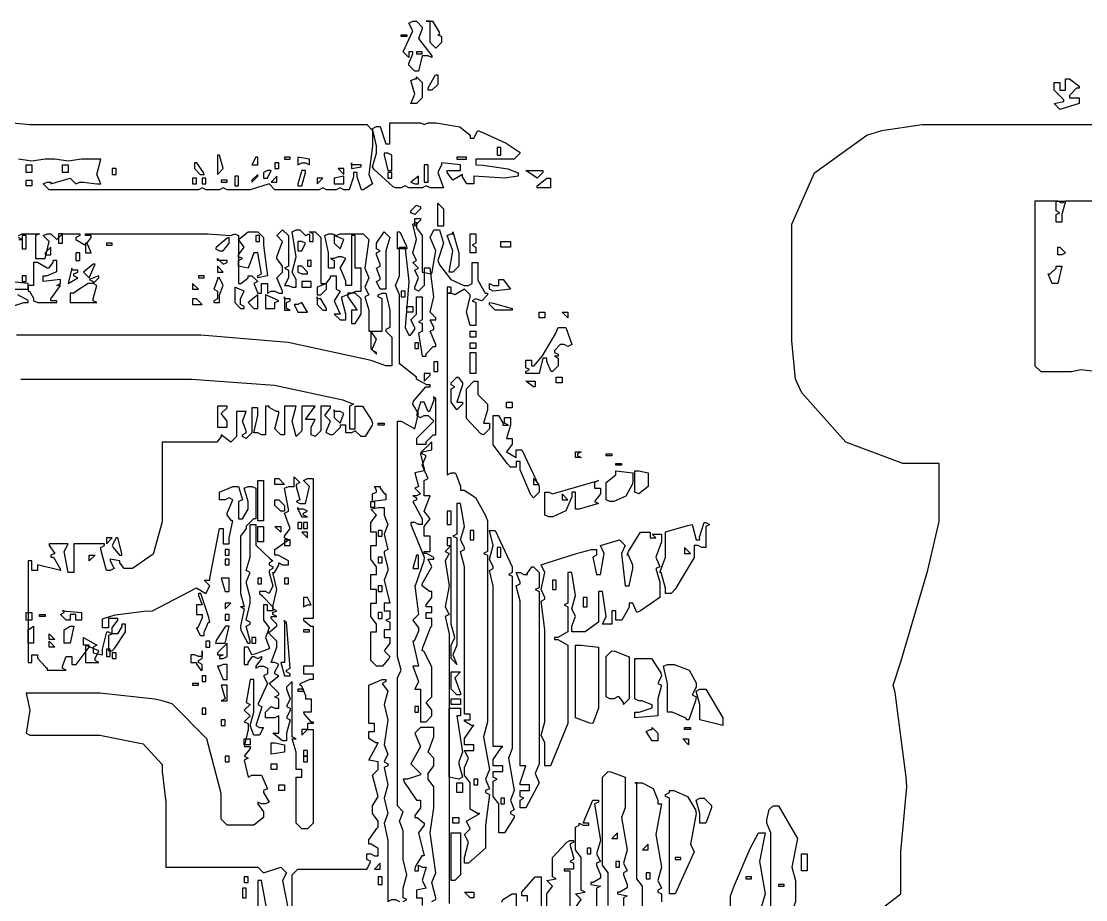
# Model space of a CAD drawing. Extents: x 97 to 264, y 28 to 329.
# Drawn here: x 221.63 to 241.25, y 194.24 to 210.43 of the extents above; entities that cross this region are included whole.
import ezdxf

# ---------------------------------------------------------------- set-up
doc = ezdxf.new("R2010")
doc.units = 0
doc.header["$MEASUREMENT"] = 0

msp = doc.modelspace()

# ---------------------------------------------------------------- linework, layer by layer
at = {"color": 32}
for points in [[(228.917, 210.432), (229.023, 210.326), (229.023, 210.292), (228.953, 210.115), (229.199, 209.797), (229.199, 209.762), (229.129, 209.797), (229.023, 209.797), (228.953, 209.514), (228.883, 209.514), (228.776, 209.62), (228.776, 209.656), (228.847, 209.833), (228.847, 209.867), (228.776, 209.867), (228.776, 209.762), (228.67, 209.867), (228.847, 210.256), (228.776, 210.396), (228.847, 210.432), (228.917, 210.432)], [(229.093, 210.432), (229.165, 210.432), (229.209, 210.432), (229.332, 210.229), (229.342, 210.185), (229.306, 210.185), (229.376, 210.149), (229.376, 210.043), (229.27, 209.939), (229.165, 210.043), (229.165, 210.432), (229.093, 210.432)], [(228.636, 210.185), (228.74, 210.185), (228.74, 210.149), (228.636, 210.149), (228.636, 210.185)], [(228.917, 209.833), (229.023, 209.833), (229.023, 209.867), (228.917, 209.867), (228.917, 209.833)], [(228.917, 209.41), (229.023, 209.303), (229.023, 209.021), (228.917, 208.915), (228.812, 208.915), (228.883, 209.091), (228.812, 209.338), (228.883, 209.374), (228.917, 209.374), (228.917, 209.41)], [(229.306, 209.444), (229.306, 209.267), (229.199, 209.161), (229.129, 209.161), (229.137, 209.215), (229.263, 209.444), (229.306, 209.444)], [(240.877, 209.374), (240.947, 209.374), (241.124, 209.233), (241.124, 209.197), (241.08, 209.197), (240.947, 209.065), (240.947, 209.021), (241.124, 209.021), (241.124, 208.915), (240.771, 208.808), (240.665, 208.915), (240.841, 208.951), (240.841, 208.985), (240.665, 209.161), (240.665, 209.303), (240.771, 209.303), (240.771, 209.161), (240.877, 209.161), (240.877, 209.374)], [(228.424, 208.562), (228.989, 208.562), (229.059, 208.528), (229.129, 208.562), (229.275, 208.562), (229.715, 208.487), (229.905, 208.332), (229.905, 208.279), (229.975, 208.279), (230.047, 208.421), (230.152, 208.377), (230.566, 208.183), (230.805, 208.025), (230.823, 207.998), (230.717, 207.892), (230.011, 207.892), (230.011, 207.786), (230.143, 207.778), (230.597, 207.712), (230.787, 207.636), (230.787, 207.61), (230.787, 207.574), (230.54, 207.54), (229.975, 207.574), (229.975, 207.433), (229.871, 207.433), (229.843, 207.433), (229.765, 207.566), (229.765, 207.61), (229.588, 207.504), (229.482, 207.646), (229.482, 207.68), (229.729, 207.68), (229.729, 207.786), (229.376, 207.822), (229.376, 207.786), (229.306, 207.646), (229.412, 207.363), (229.165, 207.363), (229.093, 207.397), (229.023, 207.363), (228.776, 207.363), (228.706, 207.397), (228.636, 207.363), (228.53, 207.363), (228.486, 207.381), (228.133, 207.698), (228.107, 207.75), (228.177, 207.998), (228.177, 208.139), (228.107, 208.456), (228.177, 208.492), (228.247, 208.492), (228.353, 208.175), (228.424, 208.175), (228.424, 208.562)], [(225.249, 207.927), (225.249, 207.61), (225.355, 207.716), (225.285, 207.963), (225.249, 207.963), (225.249, 207.927)], [(225.954, 207.927), (225.884, 207.786), (225.99, 207.786), (225.99, 207.927), (225.954, 207.927)], [(226.483, 207.892), (226.59, 207.892), (226.59, 207.927), (226.483, 207.927), (226.483, 207.892)], [(226.73, 207.927), (226.73, 207.786), (226.8, 207.822), (226.872, 207.822), (226.942, 207.786), (226.942, 207.892), (226.73, 207.927)], [(228.317, 207.998), (228.317, 207.963), (228.388, 207.68), (228.46, 207.68), (228.46, 207.963), (228.388, 207.998), (228.317, 207.998)], [(229.658, 207.892), (229.835, 207.892), (229.835, 207.927), (229.658, 207.927), (229.658, 207.892)], [(230.4, 207.963), (230.47, 207.963), (230.47, 208.103), (230.4, 208.103), (230.4, 207.963)], [(221.721, 207.786), (221.827, 207.786), (221.827, 207.646), (221.721, 207.646), (221.721, 207.786)], [(222.39, 207.786), (222.497, 207.786), (222.497, 207.646), (222.39, 207.646), (222.39, 207.786)], [(223.308, 207.61), (223.379, 207.61), (223.379, 207.716), (223.308, 207.716), (223.308, 207.61)], [(224.826, 207.822), (224.826, 207.716), (224.932, 207.61), (225.002, 207.61), (224.992, 207.646), (224.867, 207.822), (224.826, 207.822)], [(226.307, 207.822), (226.307, 207.716), (226.377, 207.716), (226.377, 207.822), (226.307, 207.822)], [(227.471, 207.716), (227.578, 207.61), (227.578, 207.716), (227.471, 207.716)], [(227.718, 207.822), (227.718, 207.716), (227.894, 207.75), (227.894, 207.786), (227.718, 207.786), (227.718, 207.822)], [(229.059, 207.469), (229.129, 207.469), (229.129, 207.786), (229.059, 207.786), (229.059, 207.469)], [(224.79, 207.433), (224.86, 207.433), (224.86, 207.54), (224.79, 207.54), (224.79, 207.433)], [(224.966, 207.433), (225.036, 207.433), (225.036, 207.54), (224.966, 207.54), (224.966, 207.433)], [(225.565, 207.397), (225.637, 207.397), (225.637, 207.574), (225.565, 207.574), (225.565, 207.397)], [(225.884, 207.504), (225.884, 207.469), (225.99, 207.574), (225.99, 207.61), (225.884, 207.504)], [(226.167, 207.68), (226.095, 207.646), (226.095, 207.54), (226.167, 207.54), (226.237, 207.68), (226.167, 207.68)], [(226.237, 207.469), (226.343, 207.469), (226.343, 207.574), (226.237, 207.469)], [(226.8, 207.68), (226.73, 207.433), (226.73, 207.397), (226.8, 207.397), (226.872, 207.646), (226.872, 207.68), (226.8, 207.68)], [(227.083, 207.54), (227.083, 207.433), (227.189, 207.54), (227.083, 207.54)], [(227.401, 207.54), (227.401, 207.433), (227.578, 207.433), (227.578, 207.574), (227.401, 207.54)], [(228.388, 207.54), (228.46, 207.54), (228.46, 207.646), (228.388, 207.646), (228.388, 207.54)], [(228.812, 207.469), (228.883, 207.433), (228.953, 207.433), (228.953, 207.574), (228.812, 207.469)], [(230.929, 207.68), (231.246, 207.68), (231.246, 207.646), (231.14, 207.54), (230.929, 207.68)], [(231.316, 207.54), (231.386, 207.54), (231.386, 207.363), (231.14, 207.363), (231.14, 207.397), (231.316, 207.54)], [(221.721, 207.504), (221.827, 207.504), (221.827, 207.397), (221.721, 207.397), (221.721, 207.504)], [(225.319, 207.469), (225.425, 207.469), (225.425, 207.504), (225.319, 207.504), (225.319, 207.469)], [(228.917, 207.045), (228.989, 207.01), (228.989, 206.974), (228.883, 206.868), (228.812, 206.904), (228.812, 206.94), (228.917, 207.045)], [(229.306, 207.081), (229.412, 206.974), (229.412, 206.658), (229.306, 206.658), (229.306, 207.081)], [(240.701, 207.117), (240.877, 207.117), (240.807, 206.868), (240.807, 206.728), (240.701, 206.728), (240.701, 206.868), (240.771, 206.904), (240.701, 206.94), (240.701, 207.117)], [(228.883, 206.798), (228.989, 206.798), (228.989, 206.764), (228.883, 206.658), (228.883, 206.798)], [(225.814, 206.551), (225.99, 206.551), (226.095, 206.445), (226.095, 206.305), (226.167, 205.74), (225.99, 205.705), (225.99, 205.74), (226.06, 205.776), (225.99, 206.163), (225.918, 206.163), (225.814, 205.882), (225.637, 205.916), (225.637, 206.022), (225.708, 206.058), (225.637, 206.092), (225.637, 206.128), (225.742, 206.269), (225.637, 206.411), (225.814, 206.551)], [(228.317, 206.551), (228.424, 206.445), (228.353, 206.199), (228.353, 205.493), (228.247, 205.493), (228.177, 205.633), (228.247, 205.669), (228.247, 205.705), (228.177, 205.882), (228.247, 205.916), (228.247, 205.952), (228.177, 206.128), (228.177, 206.163), (228.247, 206.199), (228.177, 206.235), (228.177, 206.339), (228.317, 206.551)], [(228.564, 206.551), (228.608, 206.551), (228.731, 206.288), (228.74, 206.235), (228.564, 206.235), (228.564, 206.551)], [(229.588, 206.551), (229.694, 206.163), (229.694, 205.916), (229.588, 205.81), (229.518, 205.81), (229.588, 206.199), (229.482, 206.481), (229.552, 206.515), (229.588, 206.515), (229.588, 206.551)], [(221.651, 206.235), (221.721, 206.235), (221.721, 206.481), (221.651, 206.481), (221.651, 206.235)], [(222.32, 206.339), (222.39, 206.339), (222.39, 206.515), (222.32, 206.515), (222.32, 206.339)], [(225.213, 206.235), (225.285, 206.199), (225.355, 206.199), (225.461, 206.339), (225.461, 206.445), (225.425, 206.437), (225.221, 206.261), (225.213, 206.235)], [(225.954, 206.375), (226.024, 206.375), (226.024, 206.481), (225.954, 206.481), (225.954, 206.375)], [(226.73, 206.375), (226.73, 206.199), (226.8, 206.199), (226.872, 206.339), (226.8, 206.375), (226.73, 206.375)], [(227.401, 206.481), (227.401, 206.339), (227.506, 206.235), (227.578, 206.411), (227.401, 206.481)], [(229.905, 206.515), (230.011, 206.515), (230.011, 206.339), (229.941, 206.305), (230.011, 206.269), (230.011, 206.163), (229.905, 206.163), (229.905, 206.515)], [(230.47, 206.375), (230.646, 206.375), (230.646, 206.269), (230.47, 206.269), (230.47, 206.375)], [(222.074, 206.163), (222.074, 206.128), (222.18, 206.128), (222.18, 206.269), (222.074, 206.163)], [(222.639, 206.022), (222.709, 206.022), (222.709, 206.163), (222.639, 206.163), (222.639, 206.022)], [(222.815, 206.339), (222.815, 206.163), (222.92, 206.163), (222.849, 206.339), (222.815, 206.339)], [(223.202, 206.305), (223.308, 206.305), (223.308, 206.339), (223.202, 206.339), (223.202, 206.305)], [(240.771, 206.269), (240.877, 206.163), (240.807, 206.128), (240.735, 206.128), (240.735, 206.269), (240.771, 206.269)], [(222.214, 206.022), (222.214, 205.988), (222.136, 205.882), (222.11, 205.882), (221.933, 205.986), (221.861, 205.986), (221.861, 205.563), (221.757, 205.563), (221.757, 205.457), (221.783, 205.457), (221.861, 205.325), (221.861, 205.281), (221.933, 205.246), (222.286, 205.246), (222.286, 205.281), (222.18, 205.281), (222.18, 205.317), (222.356, 205.563), (222.286, 205.563), (222.356, 205.599), (222.356, 205.669), (222.038, 205.633), (222.038, 205.74), (222.1, 205.74), (222.286, 205.82), (222.286, 205.846), (222.286, 206.022), (222.214, 206.022)], [(222.779, 205.81), (222.885, 205.705), (222.992, 205.952), (222.956, 205.952), (222.779, 205.81)], [(225.249, 206.058), (225.355, 205.952), (225.425, 205.986), (225.425, 206.022), (225.249, 206.022), (225.249, 206.058)], [(226.906, 205.916), (226.977, 205.916), (226.977, 206.022), (226.906, 206.022), (226.906, 205.916)], [(222.567, 205.882), (222.497, 205.599), (222.673, 205.705), (222.603, 205.74), (222.603, 205.776), (222.673, 205.81), (222.673, 205.846), (222.567, 205.846), (222.567, 205.882)], [(225.249, 205.916), (225.249, 205.81), (225.355, 205.81), (225.249, 205.916)], [(226.73, 205.916), (226.73, 205.81), (226.8, 205.776), (226.906, 205.776), (226.906, 205.81), (226.8, 205.916), (226.73, 205.916)], [(240.701, 205.916), (240.807, 205.916), (240.735, 205.599), (240.63, 205.599), (240.558, 205.776), (240.593, 205.776), (240.701, 205.882), (240.701, 205.916)], [(221.651, 205.633), (221.721, 205.633), (221.721, 205.74), (221.651, 205.74), (221.651, 205.633)], [(222.885, 205.669), (222.956, 205.633), (222.956, 205.599), (222.867, 205.599), (222.637, 205.45), (222.603, 205.423), (222.533, 205.423), (222.533, 205.246), (223.026, 205.246), (222.956, 205.281), (222.956, 205.317), (223.026, 205.563), (222.956, 205.599), (223.062, 205.705), (223.062, 205.74), (222.885, 205.669)], [(224.79, 205.599), (224.79, 205.493), (224.896, 205.493), (224.79, 205.599)], [(224.896, 205.705), (225.002, 205.705), (225.002, 205.74), (224.896, 205.74), (224.896, 205.705)], [(225.249, 205.669), (225.178, 205.493), (225.249, 205.457), (225.249, 205.317), (225.178, 205.281), (225.178, 205.246), (225.285, 205.246), (225.285, 205.387), (225.355, 205.563), (225.285, 205.705), (225.249, 205.705), (225.249, 205.669)], [(226.8, 205.529), (226.977, 205.529), (226.977, 205.633), (226.8, 205.633), (226.8, 205.529)], [(227.083, 205.529), (227.083, 205.387), (227.153, 205.387), (227.259, 205.493), (227.259, 205.599), (227.083, 205.529)], [(230.47, 205.669), (230.514, 205.669), (230.628, 205.521), (230.646, 205.493), (230.328, 205.457), (230.258, 205.493), (230.258, 205.599), (230.328, 205.563), (230.434, 205.563), (230.434, 205.669), (230.47, 205.669)], [(225.565, 205.529), (225.565, 205.246), (225.672, 205.14), (225.742, 205.14), (225.742, 205.176), (225.672, 205.21), (225.672, 205.317), (225.742, 205.457), (225.565, 205.529)], [(225.814, 205.246), (225.918, 205.14), (225.99, 205.14), (225.99, 205.387), (225.814, 205.246)], [(226.131, 205.387), (226.131, 205.14), (226.307, 205.14), (226.307, 205.246), (226.377, 205.281), (226.307, 205.317), (226.131, 205.387)], [(227.648, 205.387), (227.648, 205.353), (227.824, 205.104), (227.718, 205.104), (227.718, 204.858), (227.788, 204.858), (227.894, 205.034), (227.894, 205.317), (227.788, 205.423), (227.648, 205.423), (227.648, 205.387)], [(228.636, 205.353), (228.706, 205.353), (228.706, 205.457), (228.636, 205.457), (228.636, 205.353)], [(229.482, 205.423), (229.552, 205.423), (229.552, 205.529), (229.482, 205.529), (229.482, 205.423)], [(224.79, 205.317), (224.79, 205.21), (224.966, 205.21), (224.86, 205.317), (224.79, 205.317)], [(226.483, 205.353), (226.483, 205.104), (226.59, 205.104), (226.519, 205.14), (226.519, 205.246), (226.59, 205.281), (226.59, 205.317), (226.483, 205.317), (226.483, 205.353)], [(226.66, 205.21), (226.73, 205.07), (226.906, 205.07), (226.8, 205.246), (226.73, 205.21), (226.66, 205.21)], [(227.083, 205.353), (227.083, 205.21), (227.189, 205.104), (227.259, 205.104), (227.259, 205.14), (227.153, 205.317), (227.083, 205.317), (227.083, 205.353)], [(228.74, 205.176), (228.847, 205.176), (228.847, 205.07), (228.74, 205.07), (228.74, 205.176)], [(230.258, 205.246), (230.328, 205.238), (230.681, 205.139), (230.681, 205.104), (230.364, 205.104), (230.258, 205.21), (230.258, 205.246)], [(231.176, 205.07), (231.282, 205.07), (231.282, 204.964), (231.176, 204.964), (231.176, 205.07)], [(231.599, 205.07), (231.705, 205.07), (231.705, 204.964), (231.599, 205.07)], [(231.669, 204.788), (231.775, 204.471), (231.705, 204.435), (231.635, 204.471), (231.563, 204.471), (231.458, 204.365), (231.458, 204.329), (231.528, 204.294), (231.528, 204.258), (231.458, 204.258), (231.528, 204.222), (231.528, 204.082), (231.422, 203.976), (231.395, 203.976), (231.316, 204.162), (231.316, 204.222), (231.246, 204.222), (231.176, 203.942), (230.929, 203.942), (230.929, 203.976), (230.999, 204.012), (230.929, 204.046), (230.929, 204.188), (231.033, 204.188), (231.033, 204.082), (231.085, 204.082), (231.24, 204.264), (231.474, 204.673), (231.528, 204.788), (231.669, 204.788)], [(228.071, 204.717), (228.071, 204.399), (228.177, 204.294), (228.177, 204.329), (228.107, 204.365), (228.107, 204.399), (228.177, 204.575), (228.071, 204.717)], [(229.905, 204.717), (230.011, 204.717), (230.011, 204.611), (229.905, 204.611), (229.905, 204.717)], [(228.883, 204.505), (228.883, 204.399), (228.953, 204.399), (228.953, 204.505), (228.883, 204.505)], [(229.905, 204.505), (230.011, 204.505), (230.011, 204.399), (229.905, 204.399), (229.905, 204.505)], [(229.905, 204.329), (230.011, 204.329), (230.011, 203.942), (229.905, 203.942), (229.905, 204.329)], [(229.235, 203.976), (229.306, 203.976), (229.306, 204.152), (229.235, 204.152), (229.235, 203.976)], [(229.059, 203.942), (229.059, 203.799), (229.165, 203.906), (229.165, 203.942), (229.059, 203.942)], [(229.658, 203.87), (229.684, 203.87), (229.765, 203.765), (229.765, 203.729), (229.658, 203.412), (229.765, 203.412), (229.765, 203.376), (229.658, 203.27), (229.552, 203.412), (229.552, 203.659), (229.622, 203.693), (229.552, 203.729), (229.552, 203.765), (229.658, 203.87)], [(229.975, 203.799), (230.047, 203.799), (230.047, 203.553), (230.223, 203.376), (230.223, 203.27), (230.152, 203.024), (230.258, 203.024), (230.258, 202.917), (230.152, 202.811), (230.098, 202.829), (229.835, 203.108), (229.835, 203.2), (229.835, 203.659), (229.975, 203.799)], [(230.929, 203.799), (231.105, 203.799), (231.105, 203.693), (231.069, 203.693), (230.929, 203.799)], [(231.492, 203.87), (231.599, 203.87), (231.599, 203.765), (231.492, 203.765), (231.492, 203.87)], [(229.235, 203.517), (229.235, 203.447), (229.155, 203.236), (229.129, 203.236), (229.059, 203.412), (228.989, 203.412), (228.917, 203.164), (228.989, 203.13), (229.059, 203.164), (229.129, 203.164), (229.235, 203.06), (228.917, 202.741), (228.917, 202.635), (229.093, 202.635), (229.093, 202.679), (229.225, 202.811), (229.27, 202.811), (229.27, 203.483), (229.235, 203.483), (229.235, 203.517)], [(230.576, 203.412), (230.681, 203.412), (230.681, 203.306), (230.576, 203.306), (230.576, 203.412)], [(225.249, 203.34), (225.249, 202.953), (225.425, 202.953), (225.425, 203.06), (225.319, 203.2), (225.425, 203.306), (225.425, 203.34), (225.249, 203.34)], [(227.401, 203.27), (227.401, 203.13), (227.506, 203.024), (227.578, 203.2), (227.506, 203.236), (227.401, 203.236), (227.401, 203.27)], [(228.211, 203.024), (228.317, 203.024), (228.317, 202.988), (228.211, 202.988), (228.211, 203.024)], [(230.328, 203.164), (230.4, 203.164), (230.426, 203.164), (230.504, 203.032), (230.504, 202.988), (230.61, 202.988), (230.54, 203.024), (230.54, 203.13), (230.646, 203.13), (230.646, 202.988), (230.576, 202.741), (230.681, 202.741), (230.681, 202.635), (230.576, 202.494), (230.753, 202.388), (230.753, 202.53), (230.857, 202.53), (231.176, 201.859), (231.176, 201.753), (231.069, 201.648), (231.025, 201.702), (230.823, 202.165), (230.823, 202.318), (230.753, 202.318), (230.753, 202.212), (230.646, 202.212), (230.592, 202.274), (230.328, 202.625), (230.328, 202.741), (230.328, 203.164)], [(228.989, 202.458), (229.059, 202.178), (229.059, 202.142), (228.883, 202.106), (228.953, 201.859), (228.883, 201.825), (228.989, 201.719), (228.917, 201.683), (228.847, 201.683), (228.917, 201.648), (228.917, 201.613), (228.847, 201.577), (229.023, 201.26), (229.023, 201.154), (228.953, 201.154), (228.883, 201.19), (228.812, 201.19), (228.812, 201.154), (229.059, 200.554), (229.049, 200.484), (228.899, 200.043), (228.883, 200.025), (228.953, 199.496), (228.847, 199.39), (228.953, 199.249), (228.953, 199.189), (228.873, 199.003), (228.847, 199.003), (228.953, 198.544), (228.847, 198.544), (228.953, 198.261), (228.883, 198.121), (228.989, 198.121), (228.989, 197.52), (229.093, 197.52), (229.199, 197.626), (229.199, 197.732), (229.093, 197.872), (229.199, 197.979), (229.199, 198.438), (229.199, 198.535), (229.049, 198.818), (229.023, 198.826), (229.031, 198.888), (229.181, 199.267), (229.199, 199.283), (229.199, 199.426), (229.093, 199.426), (229.093, 199.532), (229.199, 199.532), (229.199, 199.636), (229.093, 199.636), (229.093, 199.672), (229.199, 199.813), (229.199, 199.919), (229.155, 199.919), (229.023, 200.026), (229.023, 200.061), (229.199, 200.378), (229.129, 200.518), (229.235, 200.518), (229.235, 200.546), (229.103, 200.624), (229.059, 200.624), (229.059, 200.66), (229.165, 200.66), (229.165, 200.943), (229.059, 200.943), (229.059, 201.119), (229.165, 201.26), (229.059, 201.4), (229.165, 201.683), (229.059, 201.683), (229.059, 201.965), (229.129, 202.001), (229.023, 202.248), (229.093, 202.424), (229.023, 202.458), (229.023, 202.494), (229.199, 202.53), (229.199, 202.671), (229.181, 202.663), (228.997, 202.486), (228.989, 202.458)], [(231.845, 202.494), (231.951, 202.494), (231.881, 202.458), (231.881, 202.424), (231.951, 202.388), (231.845, 202.388), (231.845, 202.494)], [(232.41, 202.458), (232.517, 202.458), (232.517, 202.424), (232.41, 202.424), (232.41, 202.458)], [(232.587, 202.282), (232.693, 202.282), (232.693, 202.248), (232.587, 202.248), (232.587, 202.282)], [(226.66, 202.035), (226.766, 201.929), (226.696, 201.895), (226.696, 201.859), (226.766, 201.613), (226.696, 201.577), (226.766, 201.542), (226.872, 201.542), (226.942, 201.859), (226.836, 201.965), (226.906, 202.001), (227.013, 202.001), (227.013, 199.426), (226.836, 199.426), (226.836, 199.391), (226.968, 199.283), (227.013, 199.283), (227.013, 198.544), (226.836, 198.544), (226.836, 198.402), (227.013, 198.402), (227.013, 198.297), (226.95, 198.297), (226.766, 198.218), (226.766, 198.191), (226.792, 198.191), (226.872, 198.006), (226.872, 197.944), (226.977, 197.944), (226.977, 197.696), (226.836, 197.696), (226.844, 197.662), (226.97, 197.52), (227.013, 197.52), (227.013, 197.485), (226.906, 197.485), (226.906, 197.379), (227.013, 197.379), (227.013, 195.651), (226.906, 195.545), (226.8, 195.545), (226.696, 195.651), (226.696, 196.497), (226.8, 196.497), (226.8, 196.638), (226.696, 196.638), (226.696, 196.956), (226.624, 197.203), (226.696, 197.203), (226.624, 197.239), (226.624, 198.261), (226.519, 198.155), (226.519, 198.121), (226.59, 197.944), (226.519, 197.802), (226.59, 197.768), (226.59, 197.732), (226.519, 197.592), (226.59, 197.556), (226.519, 197.309), (226.519, 197.167), (226.447, 197.167), (226.271, 197.309), (226.377, 197.309), (226.377, 197.626), (226.307, 197.592), (226.131, 197.592), (226.131, 197.696), (226.237, 197.802), (226.307, 197.768), (226.377, 197.768), (226.377, 197.944), (226.307, 197.979), (226.377, 198.015), (226.377, 198.049), (226.201, 198.225), (226.377, 198.367), (226.307, 198.402), (226.307, 198.438), (226.377, 198.578), (226.307, 198.614), (226.237, 198.614), (226.343, 198.896), (226.343, 199.003), (226.167, 199.179), (226.211, 199.179), (226.343, 199.285), (226.343, 199.319), (226.237, 199.426), (226.237, 199.46), (226.343, 199.46), (226.271, 199.496), (226.271, 199.532), (226.343, 199.566), (226.271, 199.602), (226.271, 199.636), (226.343, 199.955), (226.271, 200.272), (226.297, 200.272), (226.377, 200.404), (226.377, 200.448), (226.447, 200.414), (226.554, 200.414), (226.554, 200.448), (226.554, 200.484), (226.368, 200.59), (226.307, 200.59), (226.307, 200.695), (226.554, 200.871), (226.483, 200.907), (226.483, 200.943), (226.59, 201.083), (226.483, 201.366), (226.554, 201.4), (226.554, 201.436), (226.483, 201.825), (226.554, 201.859), (226.66, 201.859), (226.66, 202.035)], [(232.587, 202.142), (232.904, 202.106), (232.904, 201.965), (232.894, 201.905), (232.771, 201.679), (232.552, 201.577), (232.481, 201.577), (232.41, 201.613), (232.41, 201.929), (232.587, 202.071), (232.587, 202.142)], [(232.94, 202.142), (233.01, 202.142), (233.186, 202.106), (233.186, 201.859), (233.01, 201.719), (232.94, 201.753), (232.94, 202.142)], [(225.99, 201.965), (226.095, 201.965), (226.095, 201.224), (225.99, 201.224), (225.99, 201.965)], [(226.307, 202.001), (226.377, 202.001), (226.483, 201.895), (226.307, 201.895), (226.307, 202.001)], [(228.141, 201.859), (228.247, 201.859), (228.247, 201.825), (228.326, 201.719), (228.353, 201.719), (228.353, 201.613), (228.107, 201.577), (228.107, 201.719), (228.177, 201.753), (228.177, 201.789), (228.141, 201.859)], [(231.069, 202.001), (231.069, 201.895), (231.176, 201.895), (231.069, 202.001)], [(232.268, 201.965), (232.198, 201.929), (232.198, 201.825), (232.304, 201.825), (232.304, 201.719), (232.198, 201.577), (232.268, 201.542), (231.915, 201.436), (231.845, 201.436), (231.845, 201.753), (231.775, 201.753), (231.775, 201.666), (231.669, 201.406), (231.43, 201.296), (231.352, 201.296), (231.282, 201.33), (231.282, 201.753), (231.352, 201.753), (231.422, 201.719), (232.268, 201.965)], [(231.599, 201.719), (231.599, 201.613), (231.705, 201.613), (231.599, 201.719)], [(226.307, 201.613), (226.377, 201.613), (226.483, 201.506), (226.483, 201.4), (226.413, 201.4), (226.307, 201.506), (226.307, 201.613)], [(226.73, 201.472), (226.73, 201.436), (226.8, 201.296), (226.906, 201.296), (226.836, 201.33), (226.836, 201.366), (226.906, 201.4), (226.836, 201.436), (226.73, 201.436), (226.73, 201.472)], [(228.071, 201.577), (228.141, 201.577), (228.141, 201.472), (228.071, 201.472), (228.071, 201.577)], [(228.211, 201.472), (228.317, 201.472), (228.317, 201.33), (228.388, 201.154), (228.317, 200.977), (228.388, 200.695), (228.317, 200.66), (228.317, 200.624), (228.388, 200.342), (228.388, 200.308), (228.317, 200.131), (228.424, 199.708), (228.317, 199.708), (228.317, 199.566), (228.424, 199.566), (228.424, 199.426), (228.353, 199.39), (228.424, 199.355), (228.424, 199.213), (228.317, 199.213), (228.317, 199.073), (228.424, 199.073), (228.424, 198.967), (228.317, 198.826), (228.424, 198.72), (228.406, 198.686), (228.286, 198.544), (228.247, 198.544), (228.177, 198.544), (228.071, 198.65), (228.071, 199.179), (228.177, 199.179), (228.177, 199.319), (228.071, 199.46), (228.071, 199.708), (228.177, 199.708), (228.177, 199.955), (228.071, 199.955), (228.071, 200.237), (228.177, 200.237), (228.177, 200.378), (228.071, 200.518), (228.071, 200.767), (228.177, 200.767), (228.177, 201.013), (228.071, 201.013), (228.071, 201.19), (228.177, 201.33), (228.071, 201.436), (228.211, 201.472)], [(229.482, 201.154), (229.552, 201.154), (229.552, 201.4), (229.482, 201.4), (229.482, 201.154)], [(225.99, 201.119), (226.095, 201.119), (226.095, 200.837), (225.99, 200.837), (225.99, 201.119)], [(226.307, 201.119), (226.413, 201.119), (226.413, 201.013), (226.307, 201.119)], [(226.73, 201.083), (226.8, 201.083), (226.8, 201.19), (226.73, 201.19), (226.73, 201.083)], [(226.836, 201.083), (226.906, 201.083), (226.906, 201.19), (226.836, 201.19), (226.836, 201.083)], [(228.211, 200.943), (228.283, 200.943), (228.283, 201.047), (228.211, 201.047), (228.211, 200.943)], [(229.905, 200.871), (229.975, 200.871), (229.975, 201.047), (229.905, 201.047), (229.905, 200.871)], [(230.258, 201.047), (230.364, 201.047), (230.681, 200.378), (230.681, 200.272), (230.61, 200.237), (230.681, 200.201), (230.681, 197.026), (230.61, 196.85), (230.717, 196.251), (230.646, 196.074), (230.717, 195.898), (230.646, 195.862), (230.646, 195.828), (230.717, 195.792), (230.717, 195.756), (230.54, 195.475), (230.434, 195.475), (230.434, 196.004), (230.328, 196.144), (230.328, 196.427), (230.4, 196.461), (230.328, 196.497), (230.328, 196.603), (230.504, 196.603), (230.504, 196.71), (230.328, 196.71), (230.328, 196.744), (230.328, 196.824), (230.478, 197.036), (230.504, 197.062), (230.328, 197.062), (230.328, 200.025), (230.258, 200.308), (230.328, 200.342), (230.328, 200.378), (230.258, 200.518), (230.328, 200.767), (230.258, 201.047)], [(234.244, 201.19), (234.315, 201.154), (234.244, 201.119), (234.244, 200.731), (234.174, 200.731), (234.104, 200.767), (234.032, 200.767), (234.032, 200.546), (233.679, 199.964), (233.609, 199.885), (233.503, 199.885), (233.503, 199.982), (233.425, 200.272), (233.398, 200.272), (233.503, 200.554), (233.503, 200.977), (233.503, 201.021), (233.918, 201.137), (233.998, 201.154), (234.068, 200.871), (234.138, 200.871), (234.129, 200.925), (234.216, 201.19), (234.244, 201.19)], [(223.202, 200.907), (223.202, 200.801), (223.308, 200.907), (223.202, 200.907)], [(223.379, 200.907), (223.308, 200.767), (223.325, 200.732), (223.445, 200.59), (223.485, 200.59), (223.485, 200.624), (223.415, 200.907), (223.379, 200.907)], [(226.483, 200.767), (226.59, 200.767), (226.59, 200.871), (226.483, 200.871), (226.483, 200.767)], [(226.8, 201.013), (226.906, 200.907), (226.906, 201.013), (226.8, 201.013)], [(229.482, 200.767), (229.552, 200.767), (229.552, 200.907), (229.482, 200.907), (229.482, 200.767)], [(233.256, 200.977), (233.433, 200.977), (233.433, 200.837), (233.327, 200.554), (233.398, 200.378), (233.327, 200.342), (233.398, 200.095), (233.398, 199.813), (233.398, 199.813), (233.044, 199.567), (232.974, 199.532), (232.904, 199.708), (232.833, 199.708), (232.833, 199.63), (232.701, 199.39), (232.657, 199.39), (232.587, 199.39), (232.587, 199.566), (232.517, 199.566), (232.517, 199.319), (232.34, 199.319), (232.41, 199.46), (232.34, 199.919), (232.268, 199.919), (232.268, 199.355), (232.022, 199.179), (231.775, 199.179), (231.775, 199.283), (231.845, 199.46), (231.775, 199.602), (231.845, 199.849), (231.775, 200.272), (231.705, 200.272), (231.705, 199.708), (231.635, 199.672), (231.705, 199.636), (231.705, 199.213), (231.705, 199.179), (231.519, 199.073), (231.458, 199.073), (231.458, 199.037), (231.519, 199.037), (231.705, 198.932), (231.705, 198.896), (231.705, 197.485), (231.386, 196.71), (231.282, 196.71), (231.282, 197.133), (231.21, 197.273), (231.282, 197.52), (231.282, 199.213), (231.21, 199.742), (231.282, 199.778), (231.282, 199.813), (231.21, 199.955), (231.282, 200.272), (231.21, 200.414), (231.342, 200.458), (231.866, 200.62), (232.142, 200.695), (232.234, 200.695), (232.234, 200.59), (232.164, 200.554), (232.234, 200.237), (232.304, 200.237), (232.374, 200.624), (232.304, 200.767), (232.657, 200.871), (232.763, 200.767), (232.693, 200.624), (232.763, 200.025), (232.833, 200.025), (232.904, 200.342), (232.904, 200.404), (232.824, 200.59), (232.797, 200.59), (232.824, 200.66), (233.043, 201.013), (233.116, 201.013), (233.222, 201.013), (233.222, 200.907), (233.327, 200.907), (233.256, 200.977)], [(225.389, 200.59), (225.461, 200.59), (225.461, 200.695), (225.389, 200.695), (225.389, 200.59)], [(230.4, 200.554), (230.47, 200.554), (230.47, 200.731), (230.4, 200.731), (230.4, 200.554)], [(233.856, 200.731), (233.856, 200.624), (233.962, 200.624), (233.856, 200.731)], [(222.885, 200.59), (222.992, 200.59), (222.885, 200.484), (222.885, 200.59)], [(225.389, 200.414), (225.461, 200.414), (225.461, 200.518), (225.389, 200.518), (225.389, 200.414)], [(228.211, 200.448), (228.283, 200.448), (228.283, 200.554), (228.211, 200.554), (228.211, 200.448)], [(228.917, 200.59), (228.847, 200.342), (228.953, 200.342), (228.953, 200.59), (228.917, 200.59)], [(231.069, 200.378), (231.176, 200.272), (231.176, 199.989), (231.105, 199.955), (231.176, 199.919), (231.176, 196.744), (231.105, 196.567), (231.176, 196.391), (230.929, 195.932), (230.823, 195.932), (230.823, 196.074), (230.893, 196.108), (230.823, 196.144), (230.823, 196.251), (230.999, 196.251), (230.999, 196.357), (230.823, 196.357), (230.823, 196.391), (230.929, 196.71), (230.823, 196.71), (230.823, 199.742), (230.753, 200.025), (230.823, 200.061), (230.823, 200.095), (230.753, 200.272), (230.823, 200.272), (230.893, 200.237), (230.963, 200.237), (230.954, 200.255), (231.041, 200.378), (231.069, 200.378)], [(225.319, 200.165), (225.389, 199.919), (225.461, 199.919), (225.461, 200.165), (225.319, 200.165)], [(225.99, 200.061), (226.06, 200.061), (226.06, 200.165), (225.99, 200.165), (225.99, 200.061)], [(226.483, 200.061), (226.554, 200.061), (226.554, 200.165), (226.483, 200.165), (226.483, 200.061)], [(231.422, 199.955), (231.492, 199.955), (231.492, 200.131), (231.422, 200.131), (231.422, 199.955)], [(224.896, 199.885), (224.896, 199.849), (224.966, 199.672), (224.86, 199.672), (224.86, 199.496), (224.966, 199.496), (224.966, 199.435), (224.886, 199.249), (224.86, 199.249), (224.932, 199.107), (225.002, 199.107), (225.002, 199.169), (225.08, 199.355), (225.108, 199.355), (225.09, 199.444), (224.944, 199.885), (224.896, 199.885)], [(228.211, 199.919), (228.283, 199.919), (228.283, 200.025), (228.211, 200.025), (228.211, 199.919)], [(225.389, 199.708), (225.389, 199.602), (225.495, 199.708), (225.389, 199.708)], [(226.836, 199.813), (226.836, 199.636), (226.906, 199.672), (226.977, 199.672), (226.906, 199.813), (226.836, 199.813)], [(231.987, 199.636), (232.058, 199.636), (232.058, 199.813), (231.987, 199.813), (231.987, 199.636)], [(221.721, 199.532), (221.827, 199.532), (221.827, 199.39), (221.721, 199.39), (221.721, 199.532)], [(221.967, 199.496), (222.074, 199.496), (222.074, 199.46), (221.967, 199.46), (221.967, 199.496)], [(222.39, 199.566), (222.743, 199.532), (222.743, 199.39), (222.639, 199.39), (222.639, 199.496), (222.533, 199.496), (222.533, 199.39), (222.462, 199.39), (222.356, 199.496), (222.426, 199.532), (222.426, 199.566), (222.39, 199.566)], [(225.389, 199.39), (225.461, 199.39), (225.461, 199.496), (225.389, 199.496), (225.389, 199.39)], [(228.211, 199.426), (228.283, 199.426), (228.283, 199.532), (228.211, 199.532), (228.211, 199.426)], [(221.861, 199.283), (221.861, 198.967), (221.757, 198.967), (221.757, 199.213), (221.861, 199.283)], [(222.533, 199.283), (222.603, 199.283), (222.533, 198.967), (222.426, 198.967), (222.426, 199.213), (222.533, 199.283)], [(225.213, 198.967), (225.389, 198.967), (225.461, 199.283), (225.399, 199.283), (225.221, 199.02), (225.213, 198.967)], [(226.483, 199.39), (226.483, 198.614), (226.413, 198.614), (226.483, 198.367), (226.59, 198.367), (226.59, 198.402), (226.519, 198.438), (226.519, 198.473), (226.59, 198.508), (226.519, 199.355), (226.483, 199.355), (226.483, 199.39)], [(222.144, 199.143), (222.25, 199.037), (222.144, 199.037), (222.144, 199.143)], [(226.836, 199.179), (226.942, 199.179), (226.942, 199.213), (226.836, 199.213), (226.836, 199.179)], [(222.144, 199.003), (222.25, 198.896), (222.144, 198.896), (222.144, 199.003)], [(222.815, 198.931), (222.815, 198.614), (223.062, 198.614), (222.992, 198.65), (222.992, 198.684), (223.062, 198.826), (222.815, 198.931)], [(225.036, 198.896), (225.108, 198.896), (225.108, 199.003), (225.036, 199.003), (225.036, 198.896)], [(225.249, 198.79), (225.249, 198.754), (225.355, 198.754), (225.285, 198.72), (225.285, 198.684), (225.355, 198.684), (225.425, 198.72), (225.425, 198.967), (225.249, 198.79)], [(225.884, 199.073), (225.884, 198.967), (225.954, 198.967), (225.954, 199.073), (225.884, 199.073)], [(231.845, 198.931), (231.951, 198.931), (232.268, 198.896), (232.268, 197.768), (232.164, 197.485), (232.11, 197.495), (231.845, 197.594), (231.845, 197.626), (231.845, 198.931)], [(223.202, 198.72), (223.272, 198.72), (223.272, 198.86), (223.202, 198.86), (223.202, 198.72)], [(223.308, 198.684), (223.379, 198.684), (223.379, 198.79), (223.308, 198.79), (223.308, 198.684)], [(224.966, 198.826), (224.966, 198.72), (224.896, 198.72), (224.826, 198.754), (224.755, 198.754), (224.755, 198.614), (224.86, 198.614), (224.86, 198.579), (224.939, 198.473), (224.966, 198.473), (224.966, 198.578), (224.896, 198.614), (224.896, 198.65), (224.966, 198.684), (224.966, 198.826)], [(232.517, 198.826), (232.569, 198.818), (232.833, 198.719), (232.833, 198.684), (232.833, 197.944), (232.727, 197.838), (232.727, 197.874), (232.647, 197.979), (232.621, 197.979), (232.551, 197.944), (232.481, 197.944), (232.41, 197.979), (232.41, 198.72), (232.517, 198.826)], [(225.249, 198.544), (225.355, 198.297), (225.425, 198.297), (225.425, 198.578), (225.355, 198.578), (225.285, 198.544), (225.249, 198.544)], [(232.94, 198.684), (233.186, 198.684), (233.247, 198.684), (233.415, 198.421), (233.433, 198.367), (233.363, 198.225), (233.433, 198.191), (233.363, 197.944), (233.363, 197.626), (232.94, 197.592), (232.94, 197.696), (233.018, 197.696), (233.256, 197.776), (233.256, 197.802), (233.256, 197.83), (233.07, 197.908), (233.01, 197.908), (232.94, 197.944), (232.94, 198.684)], [(233.575, 198.578), (233.666, 198.578), (233.94, 198.473), (234.068, 198.235), (234.068, 198.155), (233.998, 198.015), (234.068, 197.979), (234.059, 197.908), (233.933, 197.556), (233.892, 197.556), (233.882, 197.583), (233.624, 197.696), (233.539, 197.696), (233.539, 198.225), (233.469, 198.544), (233.539, 198.578), (233.575, 198.578)], [(224.966, 198.261), (225.036, 198.261), (225.036, 198.367), (224.966, 198.367), (224.966, 198.261)], [(229.552, 198.438), (229.729, 198.438), (229.622, 198.331), (229.729, 198.049), (229.729, 198.015), (229.658, 198.015), (229.552, 198.121), (229.552, 198.438)], [(224.79, 198.191), (224.896, 198.191), (224.896, 198.225), (224.79, 198.225), (224.79, 198.191)], [(225.319, 198.191), (225.389, 197.944), (225.319, 197.908), (225.425, 197.908), (225.425, 198.191), (225.319, 198.191)], [(226.73, 198.085), (226.836, 198.085), (226.836, 198.121), (226.73, 198.121), (226.73, 198.085)], [(234.244, 198.121), (234.561, 197.592), (234.561, 197.449), (234.138, 197.556), (234.138, 197.838), (234.068, 198.085), (234.138, 198.121), (234.244, 198.121)], [(229.552, 197.944), (229.729, 197.944), (229.729, 197.838), (229.552, 197.838), (229.552, 197.944)], [(224.966, 197.662), (225.036, 197.662), (225.036, 197.768), (224.966, 197.768), (224.966, 197.662)], [(228.883, 197.802), (228.883, 197.696), (228.953, 197.696), (228.953, 197.802), (228.883, 197.802)], [(229.552, 197.768), (229.729, 197.768), (229.729, 197.626), (229.658, 197.626), (229.765, 196.956), (229.694, 196.78), (229.694, 196.744), (229.765, 196.497), (229.694, 196.461), (229.518, 196.497), (229.518, 197.768), (229.552, 197.768)], [(225.319, 197.449), (225.389, 197.449), (225.389, 197.556), (225.319, 197.556), (225.319, 197.449)], [(226.8, 197.379), (226.8, 197.273), (226.906, 197.379), (226.8, 197.379)], [(233.256, 197.415), (233.363, 197.309), (233.363, 197.167), (233.256, 197.167), (233.15, 197.343), (233.222, 197.379), (233.256, 197.379), (233.256, 197.415)], [(233.856, 197.415), (233.962, 197.415), (233.962, 197.379), (233.856, 197.379), (233.856, 197.415)], [(225.742, 197.203), (225.848, 197.203), (225.848, 197.097), (225.742, 197.097), (225.742, 197.203)], [(226.237, 197.133), (226.307, 197.133), (226.483, 197.097), (226.483, 196.956), (226.237, 196.92), (226.237, 197.133)], [(233.821, 197.203), (233.928, 197.203), (233.928, 197.097), (233.821, 197.203)], [(226.836, 196.886), (226.906, 196.886), (226.906, 196.99), (226.836, 196.99), (226.836, 196.886)], [(225.389, 196.78), (225.461, 196.78), (225.461, 196.886), (225.389, 196.886), (225.389, 196.78)], [(226.237, 196.744), (226.343, 196.744), (226.343, 196.638), (226.237, 196.638), (226.237, 196.744)], [(226.836, 196.78), (226.906, 196.78), (226.906, 196.886), (226.836, 196.886), (226.836, 196.78)], [(226.377, 196.357), (226.483, 196.357), (226.483, 196.251), (226.377, 196.251), (226.377, 196.357)], [(229.658, 196.391), (229.765, 196.391), (229.765, 196.215), (229.658, 196.215), (229.658, 196.391)], [(229.975, 196.357), (230.047, 196.357), (230.047, 196.461), (229.975, 196.461), (229.975, 196.357)], [(233.575, 196.251), (233.659, 196.251), (233.912, 196.144), (234.059, 195.898), (234.068, 195.828), (233.962, 195.263), (234.032, 195.122), (233.679, 194.345), (233.575, 194.345), (233.575, 196.108), (233.503, 196.144), (233.503, 196.18), (233.575, 196.215), (233.575, 196.251)], [(230.47, 196.004), (230.54, 196.004), (230.54, 196.108), (230.47, 196.108), (230.47, 196.004)], [(234.174, 196.108), (234.218, 196.108), (234.351, 195.976), (234.351, 195.932), (234.244, 195.651), (234.138, 195.651), (234.138, 195.828), (234.068, 196.074), (234.138, 196.108), (234.174, 196.108)], [(235.515, 195.968), (235.585, 195.968), (235.938, 195.369), (235.832, 194.84), (235.902, 194.593), (235.902, 194.204), (235.656, 193.463), (235.549, 193.463), (235.549, 193.543), (235.461, 193.765), (235.443, 193.781), (235.443, 195.475), (235.373, 195.651), (235.373, 195.714), (235.417, 195.903), (235.49, 195.968), (235.515, 195.968)], [(229.588, 195.756), (229.694, 195.756), (229.694, 195.651), (229.588, 195.651), (229.588, 195.756)], [(229.552, 195.475), (229.729, 195.475), (229.729, 194.697), (229.622, 194.593), (229.552, 194.593), (229.552, 195.475)], [(232.517, 195.369), (232.621, 195.369), (232.621, 195.475), (232.517, 195.369)], [(232.058, 195.192), (232.058, 195.086), (232.128, 195.086), (232.128, 195.192), (232.058, 195.192)], [(233.08, 195.156), (233.186, 195.156), (233.186, 195.263), (233.08, 195.156)], [(233.679, 194.98), (233.785, 194.98), (233.785, 195.016), (233.679, 195.016), (233.679, 194.98)], [(236.008, 195.086), (236.115, 195.086), (236.115, 194.769), (236.008, 194.769), (236.008, 195.086)], [(228.141, 194.804), (228.247, 194.804), (228.247, 194.91), (228.141, 194.804)], [(232.587, 194.84), (232.657, 194.84), (232.657, 194.946), (232.587, 194.946), (232.587, 194.84)], [(225.742, 194.557), (225.814, 194.557), (225.814, 194.663), (225.742, 194.663), (225.742, 194.557)], [(228.211, 194.521), (228.283, 194.521), (228.283, 194.663), (228.211, 194.663), (228.211, 194.521)], [(233.15, 194.627), (233.222, 194.627), (233.222, 194.733), (233.15, 194.733), (233.15, 194.627)], [(234.986, 194.627), (235.09, 194.627), (235.09, 194.663), (234.986, 194.663), (234.986, 194.627)], [(225.708, 194.274), (225.778, 194.274), (225.778, 194.451), (225.708, 194.451), (225.708, 194.274)], [(229.799, 194.381), (229.975, 194.381), (229.975, 194.274), (229.905, 194.274), (229.799, 194.381)], [(235.585, 194.487), (235.692, 194.487), (235.692, 194.521), (235.585, 194.521), (235.585, 194.487)]]:
    msp.add_lwpolyline(points, close=True, dxfattribs=at)
for points in [[(221.474, 208.562), (221.791, 208.528), (228.001, 208.528), (228.107, 208.421), (228.107, 208.139), (228.035, 207.61), (228.107, 207.433), (227.93, 207.327), (227.903, 207.327), (227.824, 207.567), (227.824, 207.646), (227.754, 207.646), (227.754, 207.567), (227.674, 207.327), (227.648, 207.327), (227.578, 207.327), (227.506, 207.363), (227.435, 207.327), (227.259, 207.327), (227.189, 207.363), (227.119, 207.327), (226.307, 207.327), (226.201, 207.433), (225.848, 207.327), (225.425, 207.327), (225.355, 207.363), (225.285, 207.327), (225.036, 207.327), (224.966, 207.363), (224.896, 207.327), (222.144, 207.327), (222.038, 207.433), (222.11, 207.469), (222.18, 207.469), (222.18, 207.433), (222.533, 207.54), (222.639, 207.433), (222.709, 207.469), (222.779, 207.469), (223.026, 207.433), (223.096, 207.433), (223.026, 207.61), (223.096, 207.892), (222.743, 207.892), (222.497, 207.856), (222.25, 207.892), (222.074, 207.892), (221.827, 207.856), (221.58, 207.892)], [(234.986, 192.158), (237.842, 194.345), (237.842, 195.122), (237.949, 196.321), (237.939, 196.497), (237.736, 198.059), (237.702, 198.191), (237.842, 198.623), (238.336, 200.312), (238.548, 201.209), (238.548, 201.506), (238.548, 202.282), (238.231, 202.282), (237.88, 202.282), (236.828, 202.675), (236.016, 203.58), (235.902, 203.835), (235.832, 204.541), (235.832, 206.375), (235.832, 206.691), (236.251, 207.637), (237.216, 208.333), (237.49, 208.421), (238.231, 208.528), (247.51, 208.528)], [(242.888, 207.117), (240.877, 207.117), (240.807, 207.081), (240.735, 207.117), (240.312, 207.117), (240.312, 204.082), (240.418, 203.976), (240.983, 203.976), (241.16, 204.012), (241.476, 203.976)], [(221.58, 206.481), (221.651, 206.515), (221.967, 206.515), (221.897, 206.481), (221.897, 206.058), (222.074, 206.058), (222.144, 206.375), (222.038, 206.481), (222.11, 206.515), (222.18, 206.515), (222.286, 206.411), (222.39, 206.515), (222.709, 206.515), (222.709, 206.481), (222.639, 206.445), (222.639, 206.411), (222.815, 206.305), (222.92, 206.445), (222.92, 206.481), (222.815, 206.481), (222.815, 206.515), (225.072, 206.515), (225.495, 206.481), (225.565, 206.515), (225.637, 206.481), (225.637, 205.599), (225.681, 205.599), (225.814, 205.705), (225.814, 205.74), (225.884, 205.74), (225.99, 205.633), (225.918, 205.599), (225.99, 205.423), (226.06, 205.423), (226.06, 205.599), (226.167, 205.599), (226.167, 205.423), (226.237, 205.457), (226.307, 205.457), (226.377, 205.423), (226.447, 205.423), (226.447, 205.457), (226.343, 205.705), (226.447, 205.81), (226.447, 205.916), (226.343, 206.058), (226.343, 206.092), (226.447, 206.375), (226.343, 206.481), (226.447, 206.587), (226.554, 206.481), (226.554, 205.916), (226.483, 205.882), (226.554, 205.846), (226.554, 205.705), (226.483, 205.563), (226.554, 205.563), (226.624, 205.529), (226.696, 205.529), (226.696, 205.669), (226.624, 205.81), (226.696, 206.092), (226.624, 206.551), (226.696, 206.587), (226.766, 206.587), (226.872, 206.481), (226.942, 206.515), (226.942, 206.375), (227.013, 206.375), (227.013, 206.515), (226.942, 206.551), (227.048, 206.551), (227.153, 206.445), (227.153, 205.599), (227.225, 205.599), (227.251, 205.599), (227.329, 205.705), (227.329, 205.74), (227.435, 205.74), (227.435, 205.493), (227.506, 205.457), (227.401, 205.281), (227.506, 205.034), (227.401, 205.034), (227.506, 204.928), (227.612, 204.928), (227.612, 205.034), (227.542, 205.317), (227.542, 205.353), (227.806, 205.457), (227.894, 205.457), (227.894, 205.882), (227.788, 205.882), (227.788, 206.481), (227.718, 206.481), (227.718, 205.563), (227.612, 205.563), (227.612, 205.643), (227.524, 205.864), (227.506, 205.882), (227.612, 206.058), (227.542, 206.092), (227.471, 206.092), (227.401, 206.058), (227.329, 206.058), (227.401, 206.022), (227.401, 205.882), (227.295, 205.882), (227.295, 206.163), (227.225, 206.481), (227.295, 206.515), (227.365, 206.515), (227.435, 206.481), (227.506, 206.515), (227.93, 206.515), (228.035, 206.411), (227.965, 205.882), (228.035, 205.705), (227.965, 205.529), (228.035, 205.387), (227.965, 205.353), (228.035, 205.104), (228.035, 204.717), (228.283, 204.717), (228.283, 205.317), (228.211, 205.353), (228.211, 205.387), (228.283, 205.423), (228.353, 205.423), (228.424, 205.104), (228.424, 204.788), (228.353, 204.752), (228.353, 204.717), (228.46, 204.611), (228.46, 204.082), (228.353, 204.082), (228.079, 204.18), (226.55, 204.511), (224.939, 204.647), (224.403, 204.647), (221.544, 204.647)], [(228.67, 194.204), (228.74, 194.24), (228.67, 194.274), (228.67, 194.451), (228.74, 194.697), (228.67, 194.98), (228.67, 195.509), (228.6, 195.685), (228.67, 195.862), (228.564, 195.968), (228.564, 198.331), (228.636, 198.473), (228.564, 198.72), (228.564, 203.06), (228.636, 203.06), (228.883, 202.917), (228.953, 203.2), (228.847, 203.376), (228.863, 203.43), (229.089, 203.693), (229.165, 203.693), (229.165, 203.729), (229.103, 203.729), (228.917, 203.835), (228.917, 203.87), (228.6, 204.118), (228.6, 205.387), (228.53, 205.563), (228.6, 205.74), (228.6, 206.269), (228.706, 206.269), (228.706, 206.235), (228.776, 205.633), (228.706, 204.788), (228.776, 204.647), (228.802, 204.647), (228.883, 204.753), (228.883, 204.788), (228.812, 204.928), (228.917, 205.034), (228.917, 205.353), (229.023, 205.353), (229.023, 204.928), (228.953, 204.894), (229.023, 204.858), (229.023, 204.717), (228.953, 204.681), (229.023, 204.258), (229.093, 204.258), (229.093, 204.302), (229.225, 204.435), (229.27, 204.435), (229.27, 204.471), (229.165, 204.717), (229.235, 204.752), (229.235, 204.788), (229.165, 204.928), (229.27, 204.928), (229.27, 204.964), (229.165, 205.07), (229.235, 205.353), (229.165, 205.882), (229.059, 205.882), (229.059, 205.563), (228.953, 205.457), (228.883, 205.493), (228.883, 205.529), (228.953, 205.705), (228.883, 205.846), (228.953, 205.882), (228.847, 205.986), (228.917, 206.022), (228.847, 206.163), (228.917, 206.411), (228.847, 206.692), (228.917, 206.728), (228.917, 206.622), (228.917, 206.622), (229.023, 206.481), (229.023, 205.81), (229.199, 205.776), (229.27, 206.199), (229.165, 206.445), (229.235, 206.587), (229.342, 206.587), (229.412, 206.339), (229.306, 206.022), (229.34, 205.944), (229.547, 205.675), (229.789, 205.563), (229.871, 205.563), (229.941, 205.599), (229.941, 205.986), (230.047, 205.986), (230.047, 205.74), (230.047, 205.661), (230.179, 205.423), (230.223, 205.423), (230.223, 205.387), (230.117, 205.281), (230.011, 205.317), (229.941, 205.281), (230.011, 205.246), (230.011, 204.823), (229.905, 204.823), (229.835, 205.07), (229.905, 205.353), (229.905, 205.387), (229.799, 205.493), (229.622, 205.387), (229.552, 205.423), (229.482, 205.423), (229.482, 202.071), (229.552, 202.106), (229.622, 202.106), (229.64, 202.089), (229.729, 201.865), (229.729, 201.789), (229.796, 201.789), (230.002, 201.652), (230.188, 201.322), (230.223, 201.224), (230.223, 200.66), (230.152, 200.624), (230.223, 200.59), (230.223, 197.52), (230.152, 197.239), (230.258, 196.638), (230.188, 196.461), (230.258, 196.285), (230.188, 196.251), (230.188, 196.215), (230.258, 196.18), (230.188, 195.615), (230.188, 195.192), (229.871, 194.91), (229.799, 194.91), (229.799, 195.016), (229.871, 195.298), (229.799, 195.439), (229.905, 195.545), (229.835, 195.685), (230.081, 195.828), (230.037, 195.828), (229.905, 195.906), (229.905, 195.932), (229.905, 196.391), (229.799, 196.533), (229.799, 196.674), (229.871, 196.85), (229.799, 196.99), (229.975, 196.99), (229.975, 197.097), (229.799, 197.097), (229.799, 197.133), (229.799, 197.212), (229.949, 197.423), (229.975, 197.449), (229.931, 197.449), (229.799, 197.529), (229.799, 197.556), (229.905, 197.556), (229.905, 197.662), (229.799, 197.662), (229.799, 200.378), (229.729, 200.66), (229.799, 200.695), (229.799, 200.731), (229.729, 200.871), (229.799, 201.119), (229.729, 201.542), (229.658, 201.542), (229.658, 200.977), (229.588, 200.943), (229.658, 200.907), (229.658, 198.931), (229.588, 198.754), (229.658, 198.578), (229.552, 198.684), (229.552, 198.931), (229.622, 199.073), (229.552, 199.319), (229.552, 200.767), (229.446, 200.66), (229.518, 200.624), (229.446, 200.484), (229.518, 200.025), (229.446, 199.636), (229.518, 199.496), (229.446, 199.46), (229.518, 199.143), (229.518, 194.168)], [(221.589, 206.411), (221.651, 206.411), (221.58, 206.445)], [(221.508, 205.493), (221.757, 205.493), (221.757, 205.599), (221.404, 205.633)], [(221.438, 205.168), (221.677, 205.246), (221.757, 205.246), (221.757, 205.282), (221.571, 205.387)], [(221.627, 203.835), (221.685, 203.835), (224.26, 203.835), (224.769, 203.835), (226.297, 203.725), (227.56, 203.456), (227.754, 203.376), (227.682, 203.34), (227.682, 202.917), (227.788, 202.917), (227.788, 203.34), (227.858, 203.34), (227.921, 203.34), (228.089, 203.077), (228.107, 203.024), (228.097, 202.989), (227.972, 202.777), (227.93, 202.777), (227.894, 202.777), (227.788, 202.883), (227.718, 202.847), (227.612, 202.847), (227.612, 202.988), (227.506, 202.988), (227.506, 202.944), (227.373, 202.811), (227.329, 202.811), (227.259, 202.847), (227.259, 202.883), (227.329, 203.06), (227.225, 203.164), (227.329, 203.306), (227.329, 203.34), (227.153, 203.34), (227.153, 202.883), (227.048, 202.777), (226.977, 202.811), (226.977, 202.953), (227.048, 203.094), (226.872, 203.094), (227.048, 203.34), (226.8, 203.34), (226.8, 202.883), (226.696, 202.777), (226.624, 203.06), (226.696, 203.34), (226.483, 203.34), (226.483, 202.811), (226.413, 202.811), (226.307, 202.917), (226.377, 203.2), (226.377, 203.236), (226.333, 203.236), (226.201, 203.314), (226.201, 203.34), (226.131, 203.34), (226.131, 202.811), (226.06, 202.811), (225.99, 202.847), (225.918, 202.847), (225.99, 203.164), (225.99, 203.306), (225.884, 203.306), (225.884, 202.847), (225.778, 202.741), (225.708, 202.777), (225.708, 202.811), (225.778, 202.847), (225.778, 202.883), (225.708, 203.06), (225.778, 203.236), (225.601, 203.236), (225.601, 202.777), (225.495, 202.671), (225.319, 202.811), (225.319, 202.777), (225.239, 202.671), (225.213, 202.671), (224.226, 202.671), (224.226, 201.4), (224.226, 201.202), (224.062, 200.606), (223.682, 200.342), (223.555, 200.342), (223.527, 200.342), (223.449, 200.449), (223.449, 200.484), (223.272, 200.518), (223.272, 200.484), (223.344, 200.342), (223.272, 200.308), (223.202, 200.308), (223.096, 200.695), (223.096, 200.731), (223.168, 200.767), (223.168, 200.801), (222.603, 200.801), (222.603, 200.272), (222.497, 200.272), (222.426, 200.66), (222.497, 200.801), (222.144, 200.801), (222.144, 200.767), (222.25, 200.624), (222.18, 200.59), (222.18, 200.554), (222.224, 200.554), (222.346, 200.352), (222.356, 200.308), (221.933, 200.414), (221.933, 200.308), (221.827, 200.308), (221.827, 200.484), (221.757, 200.484), (221.757, 198.614), (221.827, 198.614), (221.827, 198.754), (221.933, 198.754), (221.933, 198.694), (222.082, 198.535), (222.11, 198.508), (222.11, 198.473), (222.462, 198.473), (222.39, 198.508), (222.39, 198.544), (222.462, 198.72), (222.567, 198.72), (222.567, 198.578), (222.645, 198.578), (222.849, 198.844), (222.885, 198.896), (222.885, 198.931), (222.779, 198.931), (222.779, 199.073), (223.026, 198.931), (222.956, 198.896), (222.956, 198.79), (223.132, 198.754), (223.132, 198.86), (223.211, 199.179), (223.238, 199.179), (223.308, 199.143), (223.238, 199.107), (223.238, 198.826), (223.308, 198.826), (223.352, 198.87), (223.555, 199.18), (223.555, 199.283), (223.555, 199.319), (223.485, 199.319), (223.485, 199.275), (223.405, 199.143), (223.379, 199.143), (223.308, 199.143), (223.308, 199.249), (223.415, 199.39), (223.415, 199.426), (223.238, 199.426), (223.238, 199.249), (223.132, 199.249), (223.132, 199.39), (223.132, 199.416), (223.365, 199.492), (223.9, 199.558), (224.05, 199.566), (224.86, 199.989), (225.036, 199.885), (225.108, 200.025), (225.002, 200.131), (225.108, 200.131), (225.108, 200.165), (225.285, 201.083), (225.355, 201.083), (225.355, 200.801), (225.461, 200.801), (225.461, 200.907), (225.531, 201.224), (225.504, 201.224), (225.425, 201.331), (225.425, 201.366), (225.531, 201.613), (225.461, 201.648), (225.389, 201.613), (225.285, 201.613), (225.285, 201.753), (225.531, 201.859), (225.637, 201.859), (225.708, 201.613), (225.637, 201.577), (225.637, 201.26), (225.708, 201.26), (225.814, 201.436), (225.814, 201.577), (225.742, 201.825), (225.814, 201.859), (225.884, 201.859), (225.954, 201.825), (225.954, 201.26), (225.91, 201.26), (225.778, 201.127), (225.778, 201.083), (225.672, 200.943), (225.672, 199.885), (225.742, 199.636), (225.672, 199.636), (225.742, 199.602), (225.672, 199.283), (225.672, 199.249), (225.68, 199.205), (225.805, 198.967), (225.848, 198.967), (225.848, 199.003), (225.778, 199.283), (225.848, 199.319), (225.848, 199.355), (225.778, 199.39), (225.848, 199.708), (225.848, 199.813), (225.778, 200.095), (225.848, 200.272), (225.778, 200.308), (225.848, 200.554), (225.848, 201.154), (225.954, 201.154), (225.954, 200.871), (225.954, 200.775), (226.217, 200.52), (226.271, 200.484), (226.201, 200.448), (226.201, 200.414), (226.271, 200.378), (226.271, 200.342), (226.201, 200.308), (226.201, 200.272), (226.271, 200.025), (226.201, 199.885), (226.131, 199.919), (226.024, 199.919), (226.024, 199.885), (226.068, 199.85), (226.271, 199.638), (226.271, 199.566), (226.167, 199.566), (226.167, 199.672), (226.095, 199.672), (226.095, 199.39), (226.201, 199.249), (226.131, 199.073), (226.201, 198.896), (226.201, 198.862), (225.936, 198.764), (225.884, 198.754), (225.814, 198.896), (225.742, 198.896), (225.742, 198.578), (225.814, 198.578), (225.814, 198.614), (225.892, 198.72), (225.918, 198.72), (225.99, 198.684), (226.06, 198.72), (226.06, 198.684), (225.954, 198.544), (225.954, 198.508), (226.024, 198.544), (226.095, 198.544), (226.167, 198.508), (226.167, 198.402), (226.095, 198.367), (226.167, 198.225), (225.99, 197.838), (226.06, 197.802), (226.06, 197.768), (225.954, 197.449), (226.024, 197.415), (226.095, 197.415), (226.024, 197.273), (225.918, 197.273), (225.848, 197.449), (225.918, 197.696), (225.918, 198.297), (225.848, 198.297), (225.778, 197.872), (225.848, 197.838), (225.742, 197.732), (225.848, 197.626), (225.742, 197.52), (225.814, 197.485), (225.814, 197.379), (225.742, 197.062), (225.848, 197.062), (225.848, 197.026), (225.742, 196.886), (225.814, 196.85), (225.742, 196.814), (225.814, 196.497), (225.884, 196.533), (226.06, 196.533), (226.167, 196.285), (226.095, 196.251), (226.095, 196.215), (226.201, 196.038), (226.131, 196.004), (226.06, 196.004), (225.99, 196.038), (225.99, 196.004), (226.095, 195.862), (226.095, 195.756), (225.918, 195.615), (225.425, 195.615), (225.319, 195.721), (225.319, 195.862), (225.319, 196.198), (225.049, 197.204), (224.411, 197.848), (224.226, 197.908), (224.094, 197.936), (223.081, 198.049), (222.743, 198.049), (221.721, 198.049), (221.791, 197.732), (221.721, 197.309), (221.791, 197.273), (222.815, 197.273), (223.08, 197.273), (223.877, 197.11), (224.226, 196.73), (224.226, 196.603), (224.296, 196.038), (224.296, 194.84), (225.99, 194.84), (226.095, 194.733), (226.413, 194.84), (226.519, 194.733), (226.447, 194.593), (226.554, 194.028)], [(226.624, 193.286), (226.624, 194.697), (226.73, 194.804), (228.001, 194.804), (228.071, 194.946), (228.001, 194.98), (228.001, 195.086), (228.071, 195.086), (228.141, 195.05), (228.211, 195.05), (228.211, 195.156), (228.211, 195.184), (228.079, 195.263), (228.035, 195.263), (228.035, 195.343), (228.185, 195.553), (228.211, 195.579), (228.211, 195.685), (228.107, 195.828), (228.107, 195.968), (228.211, 196.144), (228.107, 196.533), (228.211, 196.638), (228.211, 196.78), (228.035, 196.814), (228.211, 197.133), (228.167, 197.133), (228.035, 197.212), (228.035, 197.239), (228.035, 197.343), (228.141, 197.343), (228.141, 197.485), (228.035, 197.485), (228.035, 198.191), (228.283, 198.297), (228.353, 198.297), (228.353, 198.261), (228.283, 198.225), (228.388, 198.085), (228.317, 197.838), (228.388, 197.556), (228.317, 197.097), (228.388, 196.92), (228.317, 196.78), (228.388, 196.744), (228.388, 196.71), (228.317, 196.674), (228.388, 196.357), (228.317, 196.108), (228.388, 195.828), (228.317, 195.651), (228.388, 195.333), (228.388, 194.204), (228.46, 194.24), (228.53, 194.24), (228.6, 194.204)], [(229.199, 194.204), (229.27, 194.24), (229.27, 194.274), (229.199, 194.557), (229.27, 194.733), (229.165, 195.475), (229.235, 195.932), (229.235, 196.321), (229.129, 196.461), (229.129, 196.567), (229.235, 196.71), (229.235, 196.85), (229.129, 196.956), (229.235, 197.239), (229.235, 197.415), (228.989, 197.415), (228.883, 197.309), (228.989, 197.062), (228.812, 196.744), (228.989, 196.567), (228.989, 196.541), (228.749, 196.461), (228.67, 196.461), (228.696, 196.401), (228.916, 196.074), (228.989, 196.074), (228.989, 195.932), (228.883, 195.792), (228.883, 195.756), (228.927, 195.756), (229.059, 195.651), (229.059, 195.615), (228.953, 195.475), (229.059, 195.05), (229.015, 195.05), (228.891, 194.848), (228.883, 194.804), (228.883, 194.769), (228.953, 194.769), (228.953, 194.874), (229.023, 194.84), (229.093, 194.84), (229.023, 194.593), (229.093, 194.451), (228.917, 194.417), (228.917, 194.274), (229.023, 194.274), (229.023, 194.134)], [(232.445, 194.134), (232.445, 194.733), (232.34, 194.874), (232.34, 196.497), (232.445, 196.603), (232.497, 196.595), (232.763, 196.496), (232.763, 196.461), (232.763, 195.932), (232.693, 195.756), (232.797, 195.156), (232.727, 194.91), (232.797, 194.769), (232.727, 194.733), (232.727, 194.697), (232.797, 194.521), (232.797, 194.487), (232.797, 194.461), (232.665, 194.381), (232.621, 194.381), (232.621, 194.345), (232.797, 194.31), (232.727, 194.274), (232.727, 192.933)], [(233.08, 193.887), (233.08, 194.487), (232.974, 194.627), (232.974, 196.391), (232.94, 196.391), (232.94, 196.391), (233.01, 196.391), (233.076, 196.391), (233.279, 196.29), (233.363, 196.076), (233.363, 196.004), (233.433, 196.004), (233.327, 195.439), (233.433, 194.84), (233.363, 194.593), (233.433, 194.451), (233.363, 194.417), (233.363, 194.381), (233.433, 194.345), (233.433, 194.31), (233.433, 194.203)], [(231.845, 194.098), (231.951, 194.24), (231.845, 194.345), (232.022, 194.381), (231.951, 194.417), (231.951, 195.016), (231.845, 195.156), (231.845, 195.579), (231.915, 195.615), (231.915, 195.651), (231.987, 195.615), (232.092, 195.615), (232.092, 195.651), (231.987, 195.651), (232.164, 196.074), (232.268, 196.074), (232.268, 196.038), (232.198, 196.004), (232.304, 195.333), (232.234, 195.086), (232.304, 194.946), (232.234, 194.91), (232.234, 194.874), (232.304, 194.697), (232.304, 194.663), (232.304, 194.637), (232.172, 194.557), (232.128, 194.557), (232.128, 194.521), (232.304, 194.487), (232.234, 194.451), (232.234, 192.899)], [(234.703, 193.992), (234.703, 194.31), (234.774, 194.505), (235.064, 195.184), (235.216, 195.475), (235.267, 195.475), (235.267, 195.475), (235.339, 195.475), (235.233, 194.946), (235.339, 194.345), (235.267, 194.098)], [(231.316, 193.463), (231.316, 194.345), (231.422, 194.487), (231.316, 194.593), (231.492, 194.627), (231.422, 194.663), (231.422, 194.91), (231.422, 195.016), (231.685, 195.298), (231.739, 195.333), (231.811, 195.333), (231.811, 195.298), (231.739, 195.263), (231.811, 195.016), (231.811, 194.98), (231.739, 194.946), (231.811, 194.91), (231.811, 194.804), (231.635, 194.804), (231.635, 194.769), (231.739, 194.769), (231.739, 193.322)], [(226.167, 193.992), (226.06, 194.593), (225.99, 194.593), (225.99, 194.028)], [(230.963, 194.204), (230.963, 194.31), (230.857, 194.31), (230.857, 194.381), (231.105, 194.663), (231.21, 194.663), (231.21, 193.463)], [(230.487, 194.196), (230.504, 194.24), (230.681, 194.345), (230.753, 194.345), (230.753, 194.028)]]:
    msp.add_lwpolyline(points, dxfattribs=at)

doc.saveas('drawing.dxf')
